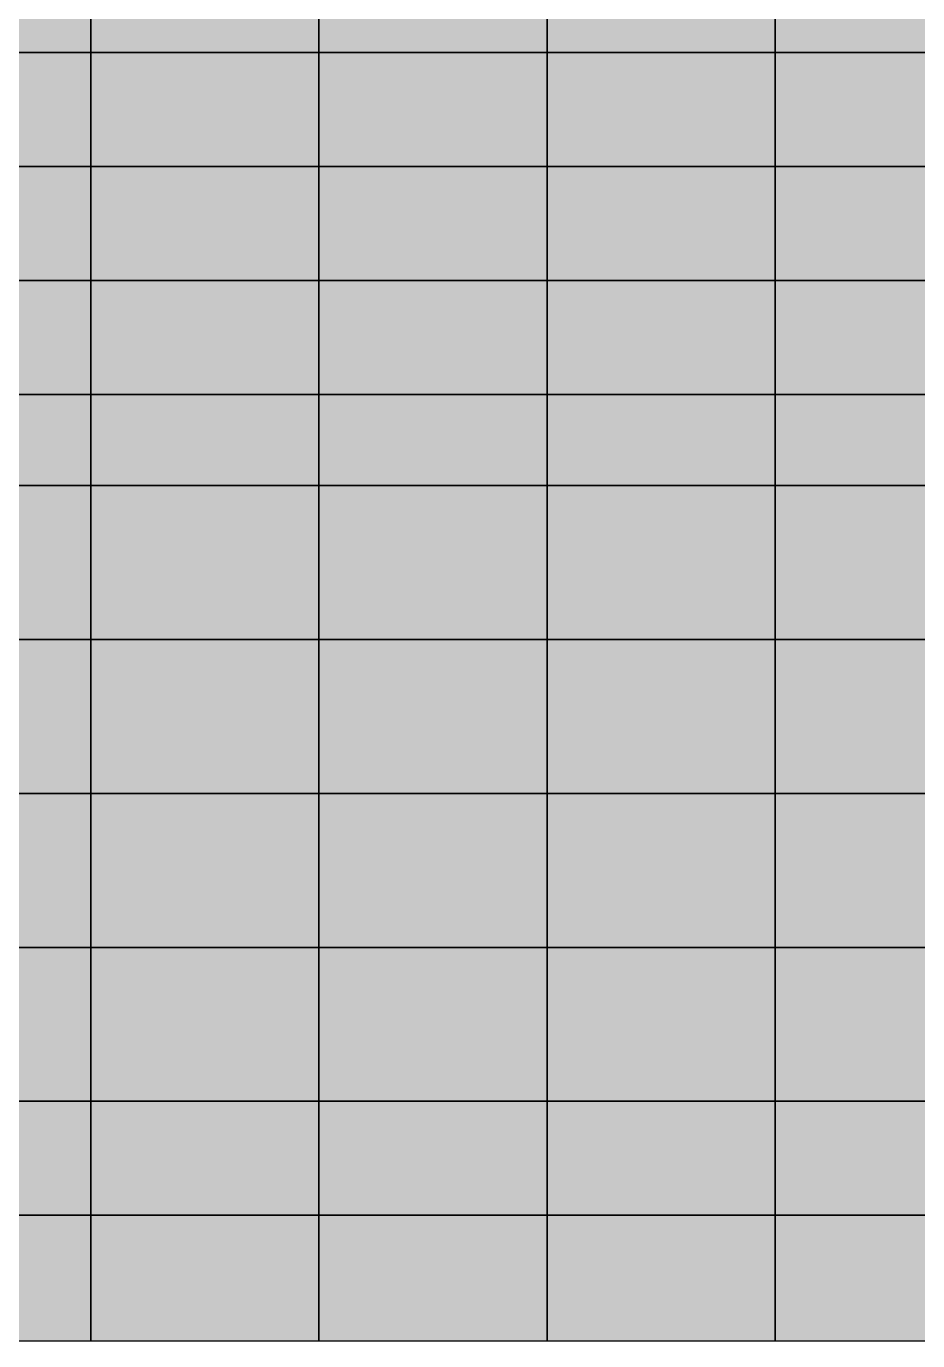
# Model space of a CAD drawing. Header units: inches. Extents: x -100 to 147, y -140 to 41.
# Drawn here: x 57.93 to 65.75, y -41.4 to -29.87 of the extents above; entities that cross this region are included whole.
import ezdxf

# ---------------------------------------------------------------- set-up
doc = ezdxf.new("R2010")
doc.units = ezdxf.units.IN
doc.header["$MEASUREMENT"] = 0
for name, color, linetype in [('Contour 1-01', 7, 'Continuous'), ('Contour 1-02', 7, 'Continuous'), ('Contour 1-04', 7, 'Continuous'), ('Contour 1-05', 7, 'Continuous'), ('Contour 1-06', 7, 'Continuous'), ('Contour 1-07', 7, 'Continuous'), ('Contour 1-08', 7, 'Continuous'), ('Contour 1-09', 7, 'Continuous'), ('Mesh-Ac1①', 7, 'Continuous'), ('Mesh-Acs', 7, 'Continuous'), ('Mesh-Ag1', 7, 'Continuous'), ('Mesh-Dc1', 7, 'Continuous'), ('Mesh-Dg1', 7, 'Continuous'), ('Mesh-Ds1', 7, 'Continuous'), ('Undeformed Mesh-Ac1①', 7, 'Continuous'), ('Undeformed Mesh-Acs', 7, 'Continuous'), ('Undeformed Mesh-Ag1', 7, 'Continuous'), ('Undeformed Mesh-Dc1', 7, 'Continuous'), ('Undeformed Mesh-Dg1', 7, 'Continuous'), ('Undeformed Mesh-Ds1', 7, 'Continuous')]:
    doc.layers.add(name, color=color, linetype=linetype)

msp = doc.modelspace()

# ---------------------------------------------------------------- linework, layer by layer
at = {"color": 7, "true_color": 0xffffff, "transparency": 33554687}
for points in [[(58.5, -28.5), (56.5, -28.5), (56.5, -30.1)], [(58.5, -28.5), (56.5, -30.1), (58.5, -30.1)], [(60.5, -30.1), (60.5, -28.5), (58.5, -28.5)], [(60.5, -30.1), (58.5, -28.5), (58.5, -30.1)], [(62.5, -30.1), (62.5, -28.5), (60.5, -28.5)], [(62.5, -30.1), (60.5, -28.5), (60.5, -30.1)], [(64.5, -28.5), (62.5, -28.5), (62.5, -30.1)], [(64.5, -28.5), (62.5, -30.1), (64.5, -30.1)], [(67, -28.5), (64.5, -28.5), (64.5, -30.1)], [(67, -28.5), (64.5, -30.1), (67, -30.1)], [(56.5, -31.1), (58.5, -31.1), (58.5, -30.1)], [(56.5, -31.1), (58.5, -30.1), (56.5, -30.1)], [(58.5, -31.1), (60.5, -31.1), (60.5, -30.1)], [(58.5, -31.1), (60.5, -30.1), (58.5, -30.1)], [(60.5, -31.1), (62.5, -31.1), (62.5, -30.1)], [(60.5, -31.1), (62.5, -30.1), (60.5, -30.1)], [(62.5, -31.1), (64.5, -31.1), (64.5, -30.1)], [(62.5, -31.1), (64.5, -30.1), (62.5, -30.1)], [(64.5, -31.1), (67, -31.1), (67, -30.1)], [(64.5, -31.1), (67, -30.1), (64.5, -30.1)], [(58.5, -31.1), (56.5, -31.1), (56.5, -32.1)], [(58.5, -31.1), (56.5, -32.1), (58.5, -32.1)], [(60.5, -32.1), (60.5, -31.1), (58.5, -31.1)], [(60.5, -32.1), (58.5, -31.1), (58.5, -32.1)], [(62.5, -31.1), (60.5, -31.1), (60.5, -32.1)], [(62.5, -31.1), (60.5, -32.1), (62.5, -32.1)], [(64.5, -31.1), (62.5, -31.1), (62.5, -32.1)], [(64.5, -31.1), (62.5, -32.1), (64.5, -32.1)], [(67, -31.1), (64.5, -31.1), (64.5, -32.1)], [(67, -31.1), (64.5, -32.1), (67, -32.1)], [(58.5, -33.1), (58.5, -32.1), (56.5, -32.1)], [(58.5, -33.1), (56.5, -32.1), (56.5, -33.1)], [(60.5, -33.1), (60.5, -32.1), (58.5, -32.1)], [(60.5, -33.1), (58.5, -32.1), (58.5, -33.1)], [(62.5, -33.1), (62.5, -32.1), (60.5, -32.1)], [(62.5, -33.1), (60.5, -32.1), (60.5, -33.1)], [(64.5, -33.1), (64.5, -32.1), (62.5, -32.1)], [(64.5, -33.1), (62.5, -32.1), (62.5, -33.1)], [(67, -33.1), (67, -32.1), (64.5, -32.1)], [(67, -33.1), (64.5, -32.1), (64.5, -33.1)], [(56.5, -33.9), (58.5, -33.9), (58.5, -33.1)], [(56.5, -33.9), (58.5, -33.1), (56.5, -33.1)], [(58.5, -33.9), (60.5, -33.9), (60.5, -33.1)], [(58.5, -33.9), (60.5, -33.1), (58.5, -33.1)], [(60.5, -33.9), (62.5, -33.9), (62.5, -33.1)], [(60.5, -33.9), (62.5, -33.1), (60.5, -33.1)], [(62.5, -33.9), (64.5, -33.9), (64.5, -33.1)], [(62.5, -33.9), (64.5, -33.1), (62.5, -33.1)], [(64.5, -33.9), (67, -33.9), (67, -33.1)], [(64.5, -33.9), (67, -33.1), (64.5, -33.1)], [(58.5, -35.25), (58.5, -33.9), (56.5, -33.9)], [(58.5, -35.25), (56.5, -33.9), (56.5, -35.25)], [(60.5, -35.25), (60.5, -33.9), (58.5, -33.9)], [(60.5, -35.25), (58.5, -33.9), (58.5, -35.25)], [(62.5, -35.25), (62.5, -33.9), (60.5, -33.9)], [(62.5, -35.25), (60.5, -33.9), (60.5, -35.25)], [(62.5, -35.25), (64.5, -35.25), (64.5, -33.9)], [(62.5, -35.25), (64.5, -33.9), (62.5, -33.9)], [(67, -35.25), (67, -33.9), (64.5, -33.9)], [(67, -35.25), (64.5, -33.9), (64.5, -35.25)], [(56.5, -36.6), (58.5, -36.6), (58.5, -35.25)], [(56.5, -36.6), (58.5, -35.25), (56.5, -35.25)], [(60.5, -36.6), (60.5, -35.25), (58.5, -35.25)], [(60.5, -36.6), (58.5, -35.25), (58.5, -36.6)], [(60.5, -36.6), (62.5, -36.6), (62.5, -35.25)], [(60.5, -36.6), (62.5, -35.25), (60.5, -35.25)], [(62.5, -36.6), (64.5, -36.6), (64.5, -35.25)], [(62.5, -36.6), (64.5, -35.25), (62.5, -35.25)], [(64.5, -36.6), (67, -36.6), (67, -35.25)], [(64.5, -36.6), (67, -35.25), (64.5, -35.25)], [(56.5, -37.95), (58.5, -37.95), (58.5, -36.6)], [(56.5, -37.95), (58.5, -36.6), (56.5, -36.6)], [(60.5, -37.95), (60.5, -36.6), (58.5, -36.6)], [(60.5, -37.95), (58.5, -36.6), (58.5, -37.95)], [(62.5, -37.95), (62.5, -36.6), (60.5, -36.6)], [(62.5, -37.95), (60.5, -36.6), (60.5, -37.95)], [(62.5, -37.95), (64.5, -37.95), (64.5, -36.6)], [(62.5, -37.95), (64.5, -36.6), (62.5, -36.6)], [(64.5, -37.95), (67, -37.95), (67, -36.6)], [(64.5, -37.95), (67, -36.6), (64.5, -36.6)], [(58.5, -37.95), (56.5, -37.95), (56.5, -39.3)], [(58.5, -37.95), (56.5, -39.3), (58.5, -39.3)], [(60.5, -39.3), (60.5, -37.95), (58.5, -37.95)], [(60.5, -39.3), (58.5, -37.95), (58.5, -39.3)], [(62.5, -39.3), (62.5, -37.95), (60.5, -37.95)], [(62.5, -39.3), (60.5, -37.95), (60.5, -39.3)], [(64.5, -37.95), (62.5, -37.95), (62.5, -39.3)], [(64.5, -37.95), (62.5, -39.3), (64.5, -39.3)], [(67, -37.95), (64.5, -37.95), (64.5, -39.3)], [(67, -37.95), (64.5, -39.3), (67, -39.3)], [(56.5, -40.3), (58.5, -40.3), (58.5, -39.3)], [(56.5, -40.3), (58.5, -39.3), (56.5, -39.3)], [(58.5, -40.3), (60.5, -40.3), (60.5, -39.3)], [(58.5, -40.3), (60.5, -39.3), (58.5, -39.3)], [(60.5, -40.3), (62.5, -40.3), (62.5, -39.3)], [(60.5, -40.3), (62.5, -39.3), (60.5, -39.3)], [(62.5, -40.3), (64.5, -40.3), (64.5, -39.3)], [(62.5, -40.3), (64.5, -39.3), (62.5, -39.3)], [(64.5, -40.3), (67, -40.3), (67, -39.3)], [(64.5, -40.3), (67, -39.3), (64.5, -39.3)], [(58.5, -40.3), (56.5, -40.3), (56.5, -41.4)], [(58.5, -40.3), (56.5, -41.4), (58.5, -41.4)], [(60.5, -40.3), (58.5, -40.3), (58.5, -41.4)], [(60.5, -40.3), (58.5, -41.4), (60.5, -41.4)], [(62.5, -40.3), (60.5, -40.3), (60.5, -41.4)], [(62.5, -40.3), (60.5, -41.4), (62.5, -41.4)], [(64.5, -40.3), (62.5, -40.3), (62.5, -41.4)], [(64.5, -40.3), (62.5, -41.4), (64.5, -41.4)], [(67, -40.3), (64.5, -40.3), (64.5, -41.4)], [(67, -40.3), (64.5, -41.4), (67, -41.4)]]:
    msp.add_solid(points, dxfattribs=at)
at = {"layer": 'Contour 1-01', "color": 5, "true_color": 0x0000ff}
for points in [[(58.5, -33.9), (60.5, -33.9), (60.5, -33.1)], [(58.5, -33.9), (60.5, -33.1), (58.5, -33.1)], [(60.5, -33.9), (62.5, -33.9), (62.5, -33.1)], [(60.5, -33.9), (62.5, -33.1), (60.5, -33.1)], [(62.5, -33.9), (64.5, -33.9), (64.5, -33.1)], [(62.5, -33.9), (64.5, -33.1), (62.5, -33.1)], [(64.5, -33.9), (67, -33.9), (67, -33.1)], [(64.5, -33.9), (67, -33.1), (64.5, -33.1)], [(58.5, -35.25), (58.5, -33.9), (56.5, -33.9)], [(58.5, -35.25), (56.5, -33.9), (56.5, -35.25)], [(60.5, -35.25), (60.5, -33.9), (58.5, -33.9)], [(60.5, -35.25), (58.5, -33.9), (58.5, -35.25)], [(62.5, -35.25), (62.5, -33.9), (60.5, -33.9)], [(62.5, -35.25), (60.5, -33.9), (60.5, -35.25)], [(62.5, -35.25), (64.5, -35.25), (64.5, -33.9)], [(62.5, -35.25), (64.5, -33.9), (62.5, -33.9)], [(67, -35.25), (67, -33.9), (64.5, -33.9)], [(67, -35.25), (64.5, -33.9), (64.5, -35.25)], [(56.5, -36.6), (58.5, -36.6), (58.5, -35.25)], [(56.5, -36.6), (58.5, -35.25), (56.5, -35.25)], [(60.5, -36.6), (60.5, -35.25), (58.5, -35.25)], [(60.5, -36.6), (58.5, -35.25), (58.5, -36.6)], [(60.5, -36.6), (62.5, -36.6), (62.5, -35.25)], [(60.5, -36.6), (62.5, -35.25), (60.5, -35.25)], [(62.5, -36.6), (64.5, -36.6), (64.5, -35.25)], [(62.5, -36.6), (64.5, -35.25), (62.5, -35.25)], [(64.5, -36.6), (67, -36.6), (67, -35.25)], [(64.5, -36.6), (67, -35.25), (64.5, -35.25)], [(56.5, -37.95), (58.5, -37.95), (58.5, -36.6)], [(56.5, -37.95), (58.5, -36.6), (56.5, -36.6)], [(60.5, -37.95), (60.5, -36.6), (58.5, -36.6)], [(60.5, -37.95), (58.5, -36.6), (58.5, -37.95)], [(62.5, -37.95), (62.5, -36.6), (60.5, -36.6)], [(62.5, -37.95), (60.5, -36.6), (60.5, -37.95)], [(62.5, -37.95), (64.5, -37.95), (64.5, -36.6)], [(62.5, -37.95), (64.5, -36.6), (62.5, -36.6)], [(64.5, -37.95), (67, -37.95), (67, -36.6)], [(64.5, -37.95), (67, -36.6), (64.5, -36.6)], [(58.5, -37.95), (56.5, -37.95), (56.5, -39.3)], [(58.5, -37.95), (56.5, -39.3), (58.5, -39.3)], [(60.5, -39.3), (60.5, -37.95), (58.5, -37.95)], [(60.5, -39.3), (58.5, -37.95), (58.5, -39.3)], [(62.5, -39.3), (62.5, -37.95), (60.5, -37.95)], [(62.5, -39.3), (60.5, -37.95), (60.5, -39.3)], [(64.5, -37.95), (62.5, -37.95), (62.5, -39.3)], [(64.5, -37.95), (62.5, -39.3), (64.5, -39.3)], [(67, -37.95), (64.5, -37.95), (64.5, -39.3)], [(67, -37.95), (64.5, -39.3), (67, -39.3)], [(58.5, -40.3), (60.5, -40.3), (60.5, -39.3)], [(58.5, -40.3), (60.5, -39.3), (58.5, -39.3)], [(60.5, -40.3), (62.5, -40.3), (62.5, -39.3)], [(60.5, -40.3), (62.5, -39.3), (60.5, -39.3)], [(62.5, -40.3), (64.5, -40.3), (64.5, -39.3)], [(62.5, -40.3), (64.5, -39.3), (62.5, -39.3)], [(64.5, -40.3), (67, -40.3), (67, -39.3)], [(64.5, -40.3), (67, -39.3), (64.5, -39.3)], [(64.5, -40.3), (62.5, -40.3), (62.5, -41.4)], [(64.5, -40.3), (62.5, -41.4), (64.5, -41.4)], [(67, -40.3), (64.5, -40.3), (64.5, -41.4)], [(67, -40.3), (64.5, -41.4), (67, -41.4)]]:
    msp.add_solid(points, dxfattribs=at)
at = {"layer": 'Contour 1-02', "color": 150, "true_color": 0x0071ff}
for points in [[(56.5, -33.9), (58.5, -33.9), (58.5, -33.1)], [(56.5, -33.9), (58.5, -33.1), (56.5, -33.1)], [(56.5, -40.3), (58.5, -40.3), (58.5, -39.3)], [(56.5, -40.3), (58.5, -39.3), (56.5, -39.3)], [(58.5, -40.3), (56.5, -40.3), (56.5, -41.4)], [(58.5, -40.3), (56.5, -41.4), (58.5, -41.4)], [(60.5, -40.3), (58.5, -40.3), (58.5, -41.4)], [(60.5, -40.3), (58.5, -41.4), (60.5, -41.4)], [(62.5, -40.3), (60.5, -40.3), (60.5, -41.4)], [(62.5, -40.3), (60.5, -41.4), (62.5, -41.4)]]:
    msp.add_solid(points, dxfattribs=at)
at = {"layer": 'Contour 1-04', "color": 120, "true_color": 0x00ffaa}
for points in [[(62.5, -30.1), (62.5, -28.5), (60.5, -28.5)], [(62.5, -30.1), (60.5, -28.5), (60.5, -30.1)], [(64.5, -28.5), (62.5, -28.5), (62.5, -30.1)], [(64.5, -28.5), (62.5, -30.1), (64.5, -30.1)], [(67, -28.5), (64.5, -28.5), (64.5, -30.1)], [(67, -28.5), (64.5, -30.1), (67, -30.1)], [(58.5, -31.1), (56.5, -31.1), (56.5, -32.1)], [(58.5, -31.1), (56.5, -32.1), (58.5, -32.1)]]:
    msp.add_solid(points, dxfattribs=at)
at = {"layer": 'Contour 1-05', "color": 100, "true_color": 0x00ff38}
for points in [[(58.5, -28.5), (56.5, -28.5), (56.5, -30.1)], [(58.5, -28.5), (56.5, -30.1), (58.5, -30.1)], [(60.5, -30.1), (60.5, -28.5), (58.5, -28.5)], [(60.5, -30.1), (58.5, -28.5), (58.5, -30.1)]]:
    msp.add_solid(points, dxfattribs=at)
at = {"layer": 'Contour 1-06', "color": 80, "true_color": 0x38ff00}
for points in [[(56.5, -31.1), (58.5, -31.1), (58.5, -30.1)], [(56.5, -31.1), (58.5, -30.1), (56.5, -30.1)]]:
    msp.add_solid(points, dxfattribs=at)
at = {"layer": 'Contour 1-07', "color": 60, "true_color": 0xa9ff00}
for points in [[(58.5, -31.1), (60.5, -31.1), (60.5, -30.1)], [(58.5, -31.1), (60.5, -30.1), (58.5, -30.1)], [(60.5, -31.1), (62.5, -31.1), (62.5, -30.1)], [(60.5, -31.1), (62.5, -30.1), (60.5, -30.1)], [(62.5, -31.1), (60.5, -31.1), (60.5, -32.1)], [(62.5, -31.1), (60.5, -32.1), (62.5, -32.1)]]:
    msp.add_solid(points, dxfattribs=at)
at = {"layer": 'Contour 1-08', "color": 2, "true_color": 0xffe200}
for points in [[(62.5, -31.1), (64.5, -31.1), (64.5, -30.1)], [(62.5, -31.1), (64.5, -30.1), (62.5, -30.1)], [(64.5, -31.1), (67, -31.1), (67, -30.1)], [(64.5, -31.1), (67, -30.1), (64.5, -30.1)], [(60.5, -32.1), (60.5, -31.1), (58.5, -31.1)], [(60.5, -32.1), (58.5, -31.1), (58.5, -32.1)], [(64.5, -31.1), (62.5, -31.1), (62.5, -32.1)], [(64.5, -31.1), (62.5, -32.1), (64.5, -32.1)], [(67, -31.1), (64.5, -31.1), (64.5, -32.1)], [(67, -31.1), (64.5, -32.1), (67, -32.1)], [(58.5, -33.1), (58.5, -32.1), (56.5, -32.1)], [(58.5, -33.1), (56.5, -32.1), (56.5, -33.1)]]:
    msp.add_solid(points, dxfattribs=at)
at = {"layer": 'Contour 1-09', "color": 30, "true_color": 0xff7100}
for points in [[(60.5, -33.1), (60.5, -32.1), (58.5, -32.1)], [(60.5, -33.1), (58.5, -32.1), (58.5, -33.1)], [(62.5, -33.1), (62.5, -32.1), (60.5, -32.1)], [(62.5, -33.1), (60.5, -32.1), (60.5, -33.1)], [(64.5, -33.1), (64.5, -32.1), (62.5, -32.1)], [(64.5, -33.1), (62.5, -32.1), (62.5, -33.1)], [(67, -33.1), (67, -32.1), (64.5, -32.1)], [(67, -33.1), (64.5, -32.1), (64.5, -33.1)]]:
    msp.add_solid(points, dxfattribs=at)
at = {"layer": 'Mesh-Ac1①', "color": 18, "true_color": 0x000000, "transparency": 33554559}
for p, q in [((58.5, -30.1), (58.5, -28.5)), ((58.5, -28.5), (58.5, -30.1)), ((60.5, -30.1), (60.5, -28.5)), ((60.5, -28.5), (60.5, -30.1)), ((62.5, -30.1), (62.5, -28.5)), ((62.5, -28.5), (62.5, -30.1)), ((64.5, -30.1), (64.5, -28.5)), ((64.5, -28.5), (64.5, -30.1)), ((56.5, -30.1), (58.5, -30.1)), ((58.5, -30.1), (60.5, -30.1)), ((60.5, -30.1), (62.5, -30.1)), ((62.5, -30.1), (64.5, -30.1)), ((64.5, -30.1), (67, -30.1))]:
    msp.add_line(p, q, dxfattribs=at)
at = {"layer": 'Mesh-Acs', "color": 18, "true_color": 0x000000, "transparency": 33554559}
for p, q in [((58.5, -30.1), (56.5, -30.1)), ((58.5, -31.1), (58.5, -30.1)), ((60.5, -30.1), (58.5, -30.1)), ((58.5, -30.1), (58.5, -31.1)), ((60.5, -31.1), (60.5, -30.1)), ((62.5, -30.1), (60.5, -30.1)), ((60.5, -30.1), (60.5, -31.1)), ((62.5, -31.1), (62.5, -30.1)), ((64.5, -30.1), (62.5, -30.1)), ((62.5, -30.1), (62.5, -31.1)), ((64.5, -31.1), (64.5, -30.1)), ((67, -30.1), (64.5, -30.1)), ((64.5, -30.1), (64.5, -31.1)), ((58.5, -31.1), (56.5, -31.1)), ((56.5, -31.1), (58.5, -31.1)), ((58.5, -32.1), (58.5, -31.1)), ((60.5, -31.1), (58.5, -31.1)), ((58.5, -31.1), (58.5, -32.1)), ((58.5, -31.1), (60.5, -31.1)), ((60.5, -32.1), (60.5, -31.1)), ((62.5, -31.1), (60.5, -31.1)), ((60.5, -31.1), (60.5, -32.1)), ((60.5, -31.1), (62.5, -31.1)), ((62.5, -32.1), (62.5, -31.1)), ((64.5, -31.1), (62.5, -31.1)), ((62.5, -31.1), (62.5, -32.1)), ((62.5, -31.1), (64.5, -31.1)), ((64.5, -32.1), (64.5, -31.1)), ((67, -31.1), (64.5, -31.1)), ((64.5, -31.1), (64.5, -32.1)), ((64.5, -31.1), (67, -31.1)), ((58.5, -32.1), (56.5, -32.1)), ((56.5, -32.1), (58.5, -32.1)), ((58.5, -33.1), (58.5, -32.1)), ((60.5, -32.1), (58.5, -32.1)), ((58.5, -32.1), (58.5, -33.1)), ((58.5, -32.1), (60.5, -32.1)), ((60.5, -33.1), (60.5, -32.1)), ((62.5, -32.1), (60.5, -32.1)), ((60.5, -32.1), (60.5, -33.1)), ((60.5, -32.1), (62.5, -32.1)), ((62.5, -33.1), (62.5, -32.1)), ((64.5, -32.1), (62.5, -32.1)), ((62.5, -32.1), (62.5, -33.1)), ((62.5, -32.1), (64.5, -32.1)), ((64.5, -33.1), (64.5, -32.1)), ((67, -32.1), (64.5, -32.1)), ((64.5, -32.1), (64.5, -33.1)), ((64.5, -32.1), (67, -32.1)), ((56.5, -33.1), (58.5, -33.1)), ((58.5, -33.1), (60.5, -33.1)), ((60.5, -33.1), (62.5, -33.1)), ((62.5, -33.1), (64.5, -33.1)), ((64.5, -33.1), (67, -33.1))]:
    msp.add_line(p, q, dxfattribs=at)
at = {"layer": 'Mesh-Ag1', "color": 18, "true_color": 0x000000, "transparency": 33554559}
for p, q in [((58.5, -33.1), (56.5, -33.1)), ((58.5, -33.9), (58.5, -33.1)), ((60.5, -33.1), (58.5, -33.1)), ((58.5, -33.1), (58.5, -33.9)), ((60.5, -33.9), (60.5, -33.1)), ((62.5, -33.1), (60.5, -33.1)), ((60.5, -33.1), (60.5, -33.9)), ((62.5, -33.9), (62.5, -33.1)), ((64.5, -33.1), (62.5, -33.1)), ((62.5, -33.1), (62.5, -33.9)), ((64.5, -33.9), (64.5, -33.1)), ((67, -33.1), (64.5, -33.1)), ((64.5, -33.1), (64.5, -33.9)), ((56.5, -33.9), (58.5, -33.9)), ((58.5, -33.9), (60.5, -33.9)), ((60.5, -33.9), (62.5, -33.9)), ((62.5, -33.9), (64.5, -33.9)), ((64.5, -33.9), (67, -33.9))]:
    msp.add_line(p, q, dxfattribs=at)
at = {"layer": 'Mesh-Dc1', "color": 18, "true_color": 0x000000, "transparency": 33554559}
for p, q in [((58.5, -33.9), (56.5, -33.9)), ((58.5, -35.25), (58.5, -33.9)), ((60.5, -33.9), (58.5, -33.9)), ((58.5, -33.9), (58.5, -35.25)), ((60.5, -35.25), (60.5, -33.9)), ((62.5, -33.9), (60.5, -33.9)), ((60.5, -33.9), (60.5, -35.25)), ((62.5, -35.25), (62.5, -33.9)), ((64.5, -33.9), (62.5, -33.9)), ((62.5, -33.9), (62.5, -35.25)), ((64.5, -35.25), (64.5, -33.9)), ((67, -33.9), (64.5, -33.9)), ((64.5, -33.9), (64.5, -35.25)), ((58.5, -35.25), (56.5, -35.25)), ((56.5, -35.25), (58.5, -35.25)), ((58.5, -36.6), (58.5, -35.25)), ((60.5, -35.25), (58.5, -35.25)), ((58.5, -35.25), (58.5, -36.6)), ((58.5, -35.25), (60.5, -35.25)), ((60.5, -36.6), (60.5, -35.25)), ((62.5, -35.25), (60.5, -35.25)), ((60.5, -35.25), (60.5, -36.6)), ((60.5, -35.25), (62.5, -35.25)), ((62.5, -36.6), (62.5, -35.25)), ((64.5, -35.25), (62.5, -35.25)), ((62.5, -35.25), (62.5, -36.6)), ((62.5, -35.25), (64.5, -35.25)), ((64.5, -36.6), (64.5, -35.25)), ((67, -35.25), (64.5, -35.25)), ((64.5, -35.25), (64.5, -36.6)), ((64.5, -35.25), (67, -35.25)), ((58.5, -36.6), (56.5, -36.6)), ((56.5, -36.6), (58.5, -36.6)), ((58.5, -37.95), (58.5, -36.6)), ((60.5, -36.6), (58.5, -36.6)), ((58.5, -36.6), (58.5, -37.95)), ((58.5, -36.6), (60.5, -36.6)), ((60.5, -37.95), (60.5, -36.6)), ((62.5, -36.6), (60.5, -36.6)), ((60.5, -36.6), (60.5, -37.95)), ((60.5, -36.6), (62.5, -36.6)), ((62.5, -37.95), (62.5, -36.6)), ((64.5, -36.6), (62.5, -36.6)), ((62.5, -36.6), (62.5, -37.95)), ((62.5, -36.6), (64.5, -36.6)), ((64.5, -37.95), (64.5, -36.6)), ((67, -36.6), (64.5, -36.6)), ((64.5, -36.6), (64.5, -37.95)), ((64.5, -36.6), (67, -36.6)), ((58.5, -37.95), (56.5, -37.95)), ((56.5, -37.95), (58.5, -37.95)), ((58.5, -39.3), (58.5, -37.95)), ((60.5, -37.95), (58.5, -37.95)), ((58.5, -37.95), (58.5, -39.3)), ((58.5, -37.95), (60.5, -37.95)), ((60.5, -39.3), (60.5, -37.95)), ((62.5, -37.95), (60.5, -37.95)), ((60.5, -37.95), (60.5, -39.3)), ((60.5, -37.95), (62.5, -37.95)), ((62.5, -39.3), (62.5, -37.95)), ((64.5, -37.95), (62.5, -37.95)), ((62.5, -37.95), (62.5, -39.3)), ((62.5, -37.95), (64.5, -37.95)), ((64.5, -39.3), (64.5, -37.95)), ((67, -37.95), (64.5, -37.95)), ((64.5, -37.95), (64.5, -39.3)), ((64.5, -37.95), (67, -37.95)), ((56.5, -39.3), (58.5, -39.3)), ((58.5, -39.3), (60.5, -39.3)), ((60.5, -39.3), (62.5, -39.3)), ((62.5, -39.3), (64.5, -39.3)), ((64.5, -39.3), (67, -39.3))]:
    msp.add_line(p, q, dxfattribs=at)
at = {"layer": 'Mesh-Dg1', "color": 18, "true_color": 0x000000, "transparency": 33554559}
for p, q in [((58.5, -40.3), (56.5, -40.3)), ((58.5, -41.4), (58.5, -40.3)), ((60.5, -40.3), (58.5, -40.3)), ((58.5, -40.3), (58.5, -41.4)), ((60.5, -41.4), (60.5, -40.3)), ((62.5, -40.3), (60.5, -40.3)), ((60.5, -40.3), (60.5, -41.4)), ((62.5, -41.4), (62.5, -40.3)), ((64.5, -40.3), (62.5, -40.3)), ((62.5, -40.3), (62.5, -41.4)), ((64.5, -41.4), (64.5, -40.3)), ((67, -40.3), (64.5, -40.3)), ((64.5, -40.3), (64.5, -41.4)), ((56.5, -41.4), (58.5, -41.4)), ((58.5, -41.4), (60.5, -41.4)), ((60.5, -41.4), (62.5, -41.4)), ((62.5, -41.4), (64.5, -41.4)), ((64.5, -41.4), (67, -41.4))]:
    msp.add_line(p, q, dxfattribs=at)
at = {"layer": 'Mesh-Ds1', "color": 18, "true_color": 0x000000, "transparency": 33554559}
for p, q in [((58.5, -39.3), (56.5, -39.3)), ((58.5, -40.3), (58.5, -39.3)), ((60.5, -39.3), (58.5, -39.3)), ((58.5, -39.3), (58.5, -40.3)), ((60.5, -40.3), (60.5, -39.3)), ((62.5, -39.3), (60.5, -39.3)), ((60.5, -39.3), (60.5, -40.3)), ((62.5, -40.3), (62.5, -39.3)), ((64.5, -39.3), (62.5, -39.3)), ((62.5, -39.3), (62.5, -40.3)), ((64.5, -40.3), (64.5, -39.3)), ((67, -39.3), (64.5, -39.3)), ((64.5, -39.3), (64.5, -40.3)), ((56.5, -40.3), (58.5, -40.3)), ((58.5, -40.3), (60.5, -40.3)), ((60.5, -40.3), (62.5, -40.3)), ((62.5, -40.3), (64.5, -40.3)), ((64.5, -40.3), (67, -40.3))]:
    msp.add_line(p, q, dxfattribs=at)
at = {"layer": 'Undeformed Mesh-Ac1①', "color": 8, "true_color": 0x808080, "transparency": 33554687}
for p, q in [((58.5, -30.1), (58.5, -28.5)), ((58.5, -28.5), (58.5, -30.1)), ((60.5, -30.1), (60.5, -28.5)), ((60.5, -28.5), (60.5, -30.1)), ((62.5, -30.1), (62.5, -28.5)), ((62.5, -28.5), (62.5, -30.1)), ((64.5, -30.1), (64.5, -28.5)), ((64.5, -28.5), (64.5, -30.1)), ((56.5, -30.1), (58.5, -30.1)), ((58.5, -30.1), (60.5, -30.1)), ((60.5, -30.1), (62.5, -30.1)), ((62.5, -30.1), (64.5, -30.1)), ((64.5, -30.1), (67, -30.1))]:
    msp.add_line(p, q, dxfattribs=at)
at = {"layer": 'Undeformed Mesh-Acs', "color": 8, "true_color": 0x808080, "transparency": 33554687}
for p, q in [((58.5, -30.1), (56.5, -30.1)), ((58.5, -31.1), (58.5, -30.1)), ((60.5, -30.1), (58.5, -30.1)), ((58.5, -30.1), (58.5, -31.1)), ((60.5, -31.1), (60.5, -30.1)), ((62.5, -30.1), (60.5, -30.1)), ((60.5, -30.1), (60.5, -31.1)), ((62.5, -31.1), (62.5, -30.1)), ((64.5, -30.1), (62.5, -30.1)), ((62.5, -30.1), (62.5, -31.1)), ((64.5, -31.1), (64.5, -30.1)), ((67, -30.1), (64.5, -30.1)), ((64.5, -30.1), (64.5, -31.1)), ((58.5, -31.1), (56.5, -31.1)), ((56.5, -31.1), (58.5, -31.1)), ((58.5, -32.1), (58.5, -31.1)), ((60.5, -31.1), (58.5, -31.1)), ((58.5, -31.1), (58.5, -32.1)), ((58.5, -31.1), (60.5, -31.1)), ((60.5, -32.1), (60.5, -31.1)), ((62.5, -31.1), (60.5, -31.1)), ((60.5, -31.1), (60.5, -32.1)), ((60.5, -31.1), (62.5, -31.1)), ((62.5, -32.1), (62.5, -31.1)), ((64.5, -31.1), (62.5, -31.1)), ((62.5, -31.1), (62.5, -32.1)), ((62.5, -31.1), (64.5, -31.1)), ((64.5, -32.1), (64.5, -31.1)), ((67, -31.1), (64.5, -31.1)), ((64.5, -31.1), (64.5, -32.1)), ((64.5, -31.1), (67, -31.1)), ((58.5, -32.1), (56.5, -32.1)), ((56.5, -32.1), (58.5, -32.1)), ((58.5, -33.1), (58.5, -32.1)), ((60.5, -32.1), (58.5, -32.1)), ((58.5, -32.1), (58.5, -33.1)), ((58.5, -32.1), (60.5, -32.1)), ((60.5, -33.1), (60.5, -32.1)), ((62.5, -32.1), (60.5, -32.1)), ((60.5, -32.1), (60.5, -33.1)), ((60.5, -32.1), (62.5, -32.1)), ((62.5, -33.1), (62.5, -32.1)), ((64.5, -32.1), (62.5, -32.1)), ((62.5, -32.1), (62.5, -33.1)), ((62.5, -32.1), (64.5, -32.1)), ((64.5, -33.1), (64.5, -32.1)), ((67, -32.1), (64.5, -32.1)), ((64.5, -32.1), (64.5, -33.1)), ((64.5, -32.1), (67, -32.1)), ((56.5, -33.1), (58.5, -33.1)), ((58.5, -33.1), (60.5, -33.1)), ((60.5, -33.1), (62.5, -33.1)), ((62.5, -33.1), (64.5, -33.1)), ((64.5, -33.1), (67, -33.1))]:
    msp.add_line(p, q, dxfattribs=at)
at = {"layer": 'Undeformed Mesh-Ag1', "color": 8, "true_color": 0x808080, "transparency": 33554687}
for p, q in [((58.5, -33.1), (56.5, -33.1)), ((58.5, -33.9), (58.5, -33.1)), ((60.5, -33.1), (58.5, -33.1)), ((58.5, -33.1), (58.5, -33.9)), ((60.5, -33.9), (60.5, -33.1)), ((62.5, -33.1), (60.5, -33.1)), ((60.5, -33.1), (60.5, -33.9)), ((62.5, -33.9), (62.5, -33.1)), ((64.5, -33.1), (62.5, -33.1)), ((62.5, -33.1), (62.5, -33.9)), ((64.5, -33.9), (64.5, -33.1)), ((67, -33.1), (64.5, -33.1)), ((64.5, -33.1), (64.5, -33.9)), ((56.5, -33.9), (58.5, -33.9)), ((58.5, -33.9), (60.5, -33.9)), ((60.5, -33.9), (62.5, -33.9)), ((62.5, -33.9), (64.5, -33.9)), ((64.5, -33.9), (67, -33.9))]:
    msp.add_line(p, q, dxfattribs=at)
at = {"layer": 'Undeformed Mesh-Dc1', "color": 8, "true_color": 0x808080, "transparency": 33554687}
for p, q in [((58.5, -33.9), (56.5, -33.9)), ((58.5, -35.25), (58.5, -33.9)), ((60.5, -33.9), (58.5, -33.9)), ((58.5, -33.9), (58.5, -35.25)), ((60.5, -35.25), (60.5, -33.9)), ((62.5, -33.9), (60.5, -33.9)), ((60.5, -33.9), (60.5, -35.25)), ((62.5, -35.25), (62.5, -33.9)), ((64.5, -33.9), (62.5, -33.9)), ((62.5, -33.9), (62.5, -35.25)), ((64.5, -35.25), (64.5, -33.9)), ((67, -33.9), (64.5, -33.9)), ((64.5, -33.9), (64.5, -35.25)), ((58.5, -35.25), (56.5, -35.25)), ((56.5, -35.25), (58.5, -35.25)), ((58.5, -36.6), (58.5, -35.25)), ((60.5, -35.25), (58.5, -35.25)), ((58.5, -35.25), (58.5, -36.6)), ((58.5, -35.25), (60.5, -35.25)), ((60.5, -36.6), (60.5, -35.25)), ((62.5, -35.25), (60.5, -35.25)), ((60.5, -35.25), (60.5, -36.6)), ((60.5, -35.25), (62.5, -35.25)), ((62.5, -36.6), (62.5, -35.25)), ((64.5, -35.25), (62.5, -35.25)), ((62.5, -35.25), (62.5, -36.6)), ((62.5, -35.25), (64.5, -35.25)), ((64.5, -36.6), (64.5, -35.25)), ((67, -35.25), (64.5, -35.25)), ((64.5, -35.25), (64.5, -36.6)), ((64.5, -35.25), (67, -35.25)), ((58.5, -36.6), (56.5, -36.6)), ((56.5, -36.6), (58.5, -36.6)), ((58.5, -37.95), (58.5, -36.6)), ((60.5, -36.6), (58.5, -36.6)), ((58.5, -36.6), (58.5, -37.95)), ((58.5, -36.6), (60.5, -36.6)), ((60.5, -37.95), (60.5, -36.6)), ((62.5, -36.6), (60.5, -36.6)), ((60.5, -36.6), (60.5, -37.95)), ((60.5, -36.6), (62.5, -36.6)), ((62.5, -37.95), (62.5, -36.6)), ((64.5, -36.6), (62.5, -36.6)), ((62.5, -36.6), (62.5, -37.95)), ((62.5, -36.6), (64.5, -36.6)), ((64.5, -37.95), (64.5, -36.6)), ((67, -36.6), (64.5, -36.6)), ((64.5, -36.6), (64.5, -37.95)), ((64.5, -36.6), (67, -36.6)), ((58.5, -37.95), (56.5, -37.95)), ((56.5, -37.95), (58.5, -37.95)), ((58.5, -39.3), (58.5, -37.95)), ((60.5, -37.95), (58.5, -37.95)), ((58.5, -37.95), (58.5, -39.3)), ((58.5, -37.95), (60.5, -37.95)), ((60.5, -39.3), (60.5, -37.95)), ((62.5, -37.95), (60.5, -37.95)), ((60.5, -37.95), (60.5, -39.3)), ((60.5, -37.95), (62.5, -37.95)), ((62.5, -39.3), (62.5, -37.95)), ((64.5, -37.95), (62.5, -37.95)), ((62.5, -37.95), (62.5, -39.3)), ((62.5, -37.95), (64.5, -37.95)), ((64.5, -39.3), (64.5, -37.95)), ((67, -37.95), (64.5, -37.95)), ((64.5, -37.95), (64.5, -39.3)), ((64.5, -37.95), (67, -37.95)), ((56.5, -39.3), (58.5, -39.3)), ((58.5, -39.3), (60.5, -39.3)), ((60.5, -39.3), (62.5, -39.3)), ((62.5, -39.3), (64.5, -39.3)), ((64.5, -39.3), (67, -39.3))]:
    msp.add_line(p, q, dxfattribs=at)
at = {"layer": 'Undeformed Mesh-Dg1', "color": 8, "true_color": 0x808080, "transparency": 33554687}
for p, q in [((58.5, -40.3), (56.5, -40.3)), ((58.5, -41.4), (58.5, -40.3)), ((60.5, -40.3), (58.5, -40.3)), ((58.5, -40.3), (58.5, -41.4)), ((60.5, -41.4), (60.5, -40.3)), ((62.5, -40.3), (60.5, -40.3)), ((60.5, -40.3), (60.5, -41.4)), ((62.5, -41.4), (62.5, -40.3)), ((64.5, -40.3), (62.5, -40.3)), ((62.5, -40.3), (62.5, -41.4)), ((64.5, -41.4), (64.5, -40.3)), ((67, -40.3), (64.5, -40.3)), ((64.5, -40.3), (64.5, -41.4)), ((56.5, -41.4), (58.5, -41.4)), ((58.5, -41.4), (60.5, -41.4)), ((60.5, -41.4), (62.5, -41.4)), ((62.5, -41.4), (64.5, -41.4)), ((64.5, -41.4), (67, -41.4))]:
    msp.add_line(p, q, dxfattribs=at)
at = {"layer": 'Undeformed Mesh-Ds1', "color": 8, "true_color": 0x808080, "transparency": 33554687}
for p, q in [((58.5, -39.3), (56.5, -39.3)), ((58.5, -40.3), (58.5, -39.3)), ((60.5, -39.3), (58.5, -39.3)), ((58.5, -39.3), (58.5, -40.3)), ((60.5, -40.3), (60.5, -39.3)), ((62.5, -39.3), (60.5, -39.3)), ((60.5, -39.3), (60.5, -40.3)), ((62.5, -40.3), (62.5, -39.3)), ((64.5, -39.3), (62.5, -39.3)), ((62.5, -39.3), (62.5, -40.3)), ((64.5, -40.3), (64.5, -39.3)), ((67, -39.3), (64.5, -39.3)), ((64.5, -39.3), (64.5, -40.3)), ((56.5, -40.3), (58.5, -40.3)), ((58.5, -40.3), (60.5, -40.3)), ((60.5, -40.3), (62.5, -40.3)), ((62.5, -40.3), (64.5, -40.3)), ((64.5, -40.3), (67, -40.3))]:
    msp.add_line(p, q, dxfattribs=at)

doc.saveas('drawing.dxf')
